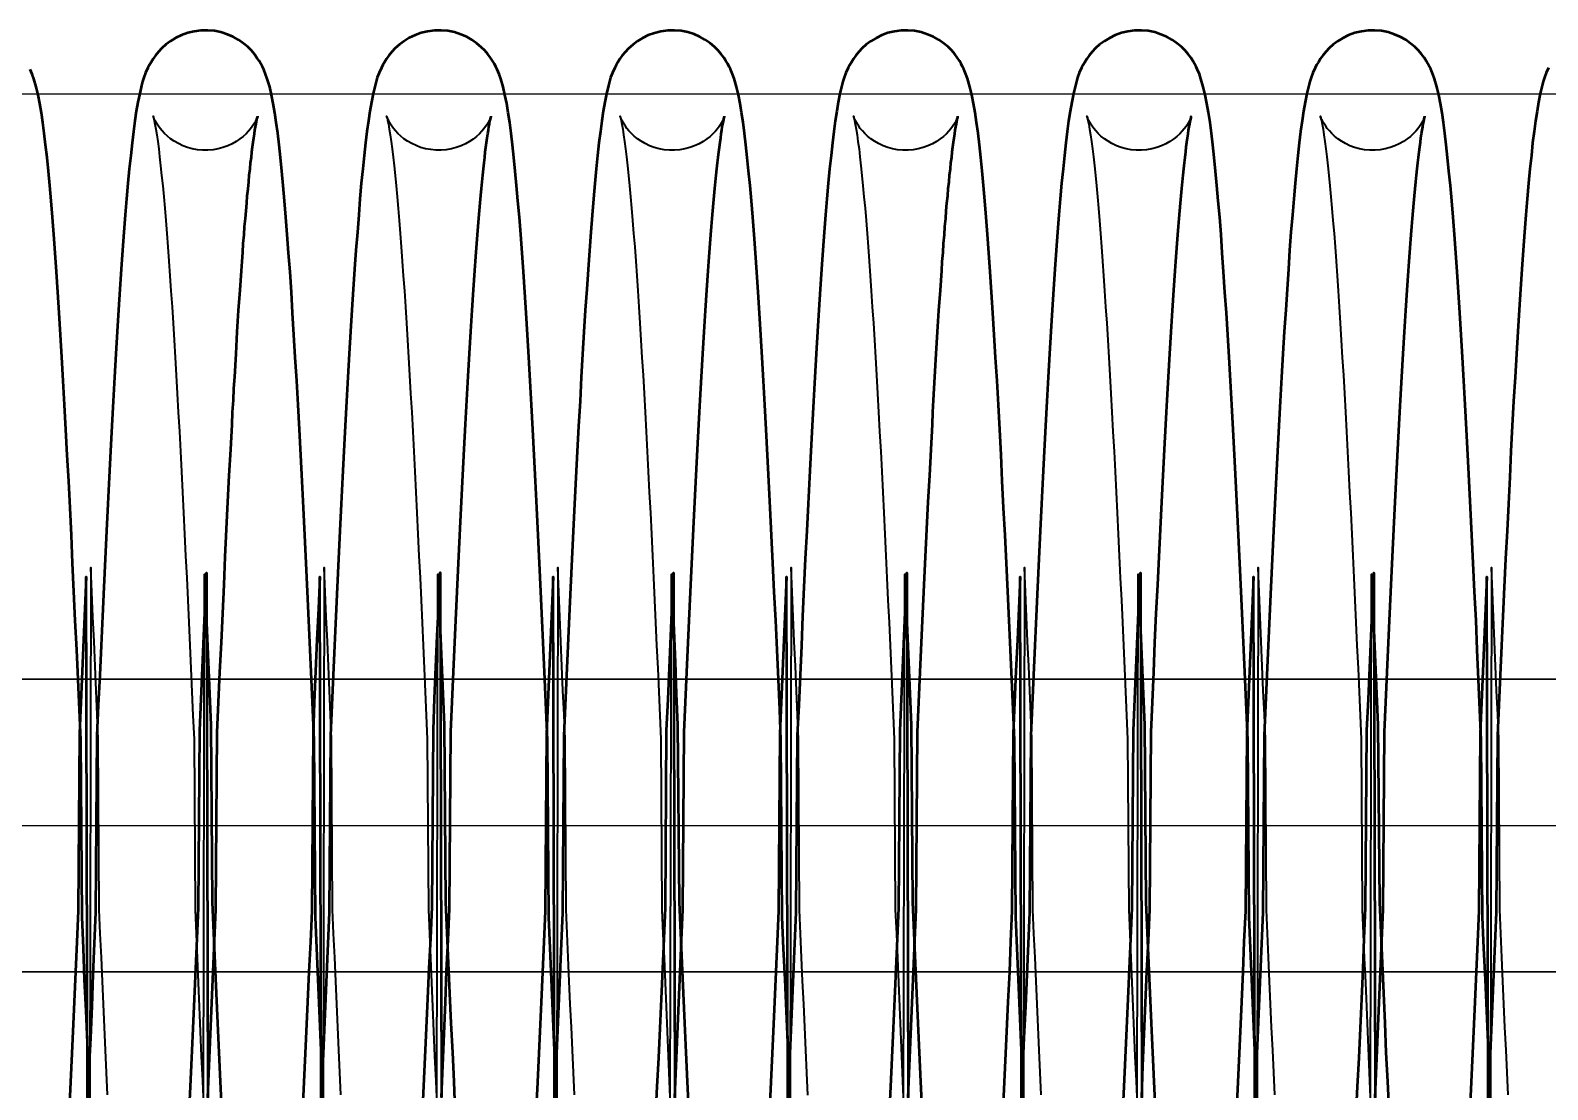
# Model space of a CAD drawing. Header units: millimetres. Extents: x 1448 to 104164, y -19509 to -89.
# Drawn here: x 56609.3 to 56713, y -3831.2 to -3758.8 of the extents above; entities that cross this region are included whole.
import ezdxf

# ---------------------------------------------------------------- set-up
doc = ezdxf.new("R2010")
doc.units = ezdxf.units.MM
doc.header["$LTSCALE"] = 60
doc.header["$MEASUREMENT"] = 0
doc.linetypes.add('CEN', pattern=[62, 60, -1, 0, -1])
doc.layers.get('0').update_dxf_attribs({"linetype": 'CONTINUOUS'})
doc.layers.add('cen', color=14, linetype='CONTINUOUS')
doc.layers.add('가려진 것(ISO)', color=7, linetype='CONTINUOUS', lineweight=35)
doc.layers.add('가시적인 것(ISO)', color=7, linetype='CONTINUOUS', lineweight=50)

# ---------------------------------------------------------------- blocks, each defined once
blk = doc.blocks.new('토션스프링 3')
at = {"layer": '가려진 것(ISO)', "flags": 128}
for points in [[(21462176.9, -50952857.63), (21462176.91, -50952857.65), (21462176.93, -50952857.7), (21462176.97, -50952857.81), (21462177.05, -50952857.97), (21462177.11, -50952858.07), (21462177.18, -50952858.19), (21462177.28, -50952858.33), (21462177.39, -50952858.48), (21462177.53, -50952858.65), (21462177.7, -50952858.82), (21462177.89, -50952859), (21462178.12, -50952859.18), (21462178.37, -50952859.35), (21462178.65, -50952859.51), (21462178.95, -50952859.65), (21462179.27, -50952859.77), (21462179.61, -50952859.86), (21462179.96, -50952859.92), (21462180.31, -50952859.95), (21462180.67, -50952859.95), (21462181.03, -50952859.92), (21462181.37, -50952859.85), (21462181.71, -50952859.76), (21462182.03, -50952859.64), (21462182.33, -50952859.49), (21462182.61, -50952859.33), (21462182.86, -50952859.16), (21462183.08, -50952858.98), (21462183.27, -50952858.8), (21462183.43, -50952858.62), (21462183.57, -50952858.46), (21462183.68, -50952858.31), (21462183.77, -50952858.17), (21462183.84, -50952858.06), (21462183.9, -50952857.95), (21462183.94, -50952857.87), (21462184, -50952857.74), (21462184.03, -50952857.67), (21462184.04, -50952857.63), (21462184.04, -50952857.63), (21462184.03, -50952857.67), (21462184.02, -50952857.73), (21462184, -50952857.81), (21462183.97, -50952857.91), (21462183.92, -50952858.17), (21462183.86, -50952858.51), (21462183.8, -50952858.9), (21462183.74, -50952859.35), (21462183.67, -50952859.86), (21462183.6, -50952860.41), (21462183.53, -50952861.02), (21462183.47, -50952861.68), (21462183.4, -50952862.38), (21462183.33, -50952863.13), (21462183.26, -50952863.92), (21462183.19, -50952864.76), (21462183.11, -50952865.64), (21462183.04, -50952866.56), (21462182.97, -50952867.52), (21462182.9, -50952868.53), (21462182.83, -50952869.57), (21462182.76, -50952870.65), (21462182.69, -50952871.77), (21462182.62, -50952872.92), (21462182.55, -50952874.11), (21462182.47, -50952875.33), (21462182.4, -50952876.58), (21462182.33, -50952877.86), (21462182.26, -50952879.18), (21462182.19, -50952880.53), (21462182.12, -50952881.9), (21462182.05, -50952883.31), (21462181.97, -50952884.74), (21462181.9, -50952886.2), (21462181.83, -50952887.68), (21462181.76, -50952889.18), (21462181.69, -50952890.7), (21462181.62, -50952892.23), (21462181.55, -50952893.79), (21462181.47, -50952895.37), (21462181.4, -50952896.96), (21462181.33, -50952898.58), (21462181.26, -50952900.21), (21462181.19, -50952911.85), (21462181.12, -50952913.5), (21462181.04, -50952915.16), (21462180.97, -50952916.83), (21462180.9, -50952918.5), (21462180.83, -50952920.18), (21462180.76, -50952921.86), (21462180.69, -50952923.54), (21462180.62, -50952925.23), (21462180.54, -50952888.93), (21462180.47, -50952890.62)], [(21462192.85, -50952857.63), (21462192.86, -50952857.65), (21462192.88, -50952857.7), (21462192.92, -50952857.81), (21462193, -50952857.97), (21462193.06, -50952858.07), (21462193.13, -50952858.19), (21462193.22, -50952858.33), (21462193.34, -50952858.48), (21462193.48, -50952858.65), (21462193.64, -50952858.82), (21462193.84, -50952859), (21462194.06, -50952859.18), (21462194.32, -50952859.35), (21462194.6, -50952859.51), (21462194.9, -50952859.65), (21462195.22, -50952859.77), (21462195.56, -50952859.86), (21462195.91, -50952859.92), (21462196.26, -50952859.95), (21462196.62, -50952859.95), (21462196.97, -50952859.92), (21462197.32, -50952859.85), (21462197.66, -50952859.76), (21462197.98, -50952859.64), (21462198.28, -50952859.49), (21462198.55, -50952859.33), (21462198.8, -50952859.16), (21462199.03, -50952858.98), (21462199.22, -50952858.8), (21462199.38, -50952858.62), (21462199.52, -50952858.46), (21462199.63, -50952858.31), (21462199.72, -50952858.17), (21462199.79, -50952858.06), (21462199.85, -50952857.95), (21462199.89, -50952857.87), (21462199.95, -50952857.74), (21462199.98, -50952857.67), (21462199.99, -50952857.63), (21462199.99, -50952857.63), (21462199.98, -50952857.67), (21462199.96, -50952857.73), (21462199.94, -50952857.81), (21462199.92, -50952857.91), (21462199.87, -50952858.17), (21462199.81, -50952858.51), (21462199.75, -50952858.9), (21462199.68, -50952859.35), (21462199.62, -50952859.86), (21462199.55, -50952860.41), (21462199.48, -50952861.02), (21462199.41, -50952861.68), (21462199.34, -50952862.38), (21462199.27, -50952863.13), (21462199.2, -50952863.92), (21462199.13, -50952864.76), (21462199.06, -50952865.64), (21462198.99, -50952866.56), (21462198.92, -50952867.52), (21462198.85, -50952868.53), (21462198.78, -50952869.57), (21462198.71, -50952870.65), (21462198.64, -50952871.77), (21462198.56, -50952872.92), (21462198.49, -50952874.11), (21462198.42, -50952875.33), (21462198.35, -50952876.58), (21462198.28, -50952877.86), (21462198.21, -50952879.18), (21462198.14, -50952880.53), (21462198.06, -50952881.9), (21462197.99, -50952883.31), (21462197.92, -50952884.74), (21462197.85, -50952886.2), (21462197.78, -50952887.68), (21462197.71, -50952889.18), (21462197.63, -50952890.7), (21462197.56, -50952892.23), (21462197.49, -50952893.79), (21462197.42, -50952895.37), (21462197.35, -50952896.96), (21462197.28, -50952898.58), (21462197.21, -50952900.21), (21462197.13, -50952911.85), (21462197.06, -50952913.5), (21462196.99, -50952915.16), (21462196.92, -50952916.83), (21462196.85, -50952918.5), (21462196.78, -50952920.18), (21462196.71, -50952921.86), (21462196.63, -50952923.54), (21462196.56, -50952925.23), (21462196.49, -50952888.93), (21462196.42, -50952890.62)], [(21462208.8, -50952857.63), (21462208.8, -50952857.65), (21462208.82, -50952857.7), (21462208.87, -50952857.81), (21462208.95, -50952857.97), (21462209, -50952858.07), (21462209.08, -50952858.19), (21462209.17, -50952858.33), (21462209.28, -50952858.48), (21462209.42, -50952858.65), (21462209.59, -50952858.82), (21462209.78, -50952859), (21462210.01, -50952859.18), (21462210.27, -50952859.35), (21462210.55, -50952859.51), (21462210.85, -50952859.65), (21462211.17, -50952859.77), (21462211.51, -50952859.86), (21462211.85, -50952859.92), (21462212.21, -50952859.95), (21462212.57, -50952859.95), (21462212.92, -50952859.92), (21462213.27, -50952859.85), (21462213.6, -50952859.76), (21462213.92, -50952859.64), (21462214.22, -50952859.49), (21462214.5, -50952859.33), (21462214.75, -50952859.16), (21462214.97, -50952858.98), (21462215.16, -50952858.8), (21462215.33, -50952858.62), (21462215.47, -50952858.46), (21462215.58, -50952858.31), (21462215.67, -50952858.17), (21462215.74, -50952858.06), (21462215.79, -50952857.95), (21462215.84, -50952857.87), (21462215.89, -50952857.74), (21462215.92, -50952857.67), (21462215.93, -50952857.63), (21462215.93, -50952857.63), (21462215.92, -50952857.67), (21462215.91, -50952857.73), (21462215.89, -50952857.81), (21462215.87, -50952857.91), (21462215.82, -50952858.17), (21462215.76, -50952858.51), (21462215.69, -50952858.9), (21462215.63, -50952859.35), (21462215.56, -50952859.86), (21462215.5, -50952860.41), (21462215.43, -50952861.02), (21462215.36, -50952861.68), (21462215.29, -50952862.38), (21462215.22, -50952863.13), (21462215.15, -50952863.92), (21462215.08, -50952864.76), (21462215.01, -50952865.64), (21462214.94, -50952866.56), (21462214.87, -50952867.52), (21462214.8, -50952868.53), (21462214.72, -50952869.57), (21462214.65, -50952870.65), (21462214.58, -50952871.77), (21462214.51, -50952872.92), (21462214.44, -50952874.11), (21462214.37, -50952875.33), (21462214.3, -50952876.58), (21462214.23, -50952877.86), (21462214.15, -50952879.18), (21462214.08, -50952880.53), (21462214.01, -50952881.9), (21462213.94, -50952883.31), (21462213.87, -50952884.74), (21462213.8, -50952886.2), (21462213.72, -50952887.68), (21462213.65, -50952889.18), (21462213.58, -50952890.7), (21462213.51, -50952892.23), (21462213.44, -50952893.79), (21462213.37, -50952895.37), (21462213.3, -50952896.96), (21462213.22, -50952898.58), (21462213.15, -50952900.21), (21462213.08, -50952911.85), (21462213.01, -50952913.5), (21462212.94, -50952915.16), (21462212.87, -50952916.83), (21462212.79, -50952918.5), (21462212.72, -50952920.18), (21462212.65, -50952921.86), (21462212.58, -50952923.54), (21462212.51, -50952925.23), (21462212.44, -50952888.93), (21462212.37, -50952890.62)], [(21462224.74, -50952857.63), (21462224.75, -50952857.65), (21462224.77, -50952857.7), (21462224.81, -50952857.81), (21462224.89, -50952857.97), (21462224.95, -50952858.07), (21462225.02, -50952858.19), (21462225.12, -50952858.33), (21462225.23, -50952858.48), (21462225.37, -50952858.65), (21462225.54, -50952858.82), (21462225.73, -50952859), (21462225.96, -50952859.18), (21462226.21, -50952859.35), (21462226.49, -50952859.51), (21462226.79, -50952859.65), (21462227.12, -50952859.77), (21462227.45, -50952859.86), (21462227.8, -50952859.92), (21462228.16, -50952859.95), (21462228.51, -50952859.95), (21462228.87, -50952859.92), (21462229.22, -50952859.85), (21462229.55, -50952859.76), (21462229.87, -50952859.64), (21462230.17, -50952859.49), (21462230.45, -50952859.33), (21462230.7, -50952859.16), (21462230.92, -50952858.98), (21462231.11, -50952858.8), (21462231.28, -50952858.62), (21462231.41, -50952858.46), (21462231.52, -50952858.31), (21462231.61, -50952858.17), (21462231.68, -50952858.06), (21462231.74, -50952857.95), (21462231.78, -50952857.87), (21462231.84, -50952857.74), (21462231.87, -50952857.67), (21462231.88, -50952857.63), (21462231.88, -50952857.63), (21462231.87, -50952857.67), (21462231.86, -50952857.73), (21462231.84, -50952857.81), (21462231.81, -50952857.91), (21462231.76, -50952858.17), (21462231.7, -50952858.51), (21462231.64, -50952858.9), (21462231.58, -50952859.35), (21462231.51, -50952859.86), (21462231.44, -50952860.41), (21462231.38, -50952861.02), (21462231.31, -50952861.68), (21462231.24, -50952862.38), (21462231.17, -50952863.13), (21462231.1, -50952863.92), (21462231.03, -50952864.76), (21462230.96, -50952865.64), (21462230.88, -50952866.56), (21462230.81, -50952867.52), (21462230.74, -50952868.53), (21462230.67, -50952869.57), (21462230.6, -50952870.65), (21462230.53, -50952871.77), (21462230.46, -50952872.92), (21462230.39, -50952874.11), (21462230.31, -50952875.33), (21462230.24, -50952876.58), (21462230.17, -50952877.86), (21462230.1, -50952879.18), (21462230.03, -50952880.53), (21462229.96, -50952881.9), (21462229.89, -50952883.31), (21462229.81, -50952884.74), (21462229.74, -50952886.2), (21462229.67, -50952887.68), (21462229.6, -50952889.18), (21462229.53, -50952890.7), (21462229.46, -50952892.23), (21462229.39, -50952893.79), (21462229.31, -50952895.37), (21462229.24, -50952896.96), (21462229.17, -50952898.58), (21462229.1, -50952900.21), (21462229.03, -50952911.85), (21462228.96, -50952913.5), (21462228.88, -50952915.16), (21462228.81, -50952916.83), (21462228.74, -50952918.5), (21462228.67, -50952920.18), (21462228.6, -50952921.86), (21462228.53, -50952923.54), (21462228.46, -50952925.23), (21462228.38, -50952888.93), (21462228.31, -50952890.62)], [(21462240.69, -50952857.63), (21462240.7, -50952857.65), (21462240.72, -50952857.7), (21462240.76, -50952857.81), (21462240.84, -50952857.97), (21462240.9, -50952858.08), (21462240.97, -50952858.2), (21462241.07, -50952858.33), (21462241.18, -50952858.48), (21462241.32, -50952858.65), (21462241.49, -50952858.83), (21462241.68, -50952859.01), (21462241.91, -50952859.19), (21462242.17, -50952859.36), (21462242.45, -50952859.52), (21462242.75, -50952859.66), (21462243.07, -50952859.77), (21462243.41, -50952859.86), (21462243.76, -50952859.92), (21462244.11, -50952859.95), (21462244.47, -50952859.95), (21462244.82, -50952859.91), (21462245.17, -50952859.85), (21462245.51, -50952859.76), (21462245.82, -50952859.63), (21462246.12, -50952859.49), (21462246.4, -50952859.33), (21462246.65, -50952859.16), (21462246.87, -50952858.98), (21462247.06, -50952858.8), (21462247.23, -50952858.62), (21462247.36, -50952858.46), (21462247.47, -50952858.31), (21462247.56, -50952858.17), (21462247.63, -50952858.05), (21462247.69, -50952857.95), (21462247.73, -50952857.87), (21462247.79, -50952857.74), (21462247.82, -50952857.67), (21462247.83, -50952857.63), (21462247.83, -50952857.64), (21462247.82, -50952857.67), (21462247.8, -50952857.73), (21462247.78, -50952857.81), (21462247.76, -50952857.91), (21462247.71, -50952858.17), (21462247.65, -50952858.51), (21462247.59, -50952858.9), (21462247.52, -50952859.35), (21462247.46, -50952859.86), (21462247.39, -50952860.42), (21462247.32, -50952861.02), (21462247.25, -50952861.68), (21462247.18, -50952862.38), (21462247.11, -50952863.13), (21462247.04, -50952863.93), (21462246.97, -50952864.76), (21462246.9, -50952865.64), (21462246.83, -50952866.56), (21462246.76, -50952867.53), (21462246.69, -50952868.53), (21462246.62, -50952869.57), (21462246.55, -50952870.66), (21462246.48, -50952871.77), (21462246.4, -50952872.93), (21462246.33, -50952874.11), (21462246.26, -50952875.33), (21462246.19, -50952876.58), (21462246.12, -50952877.86), (21462246.05, -50952879.18), (21462245.98, -50952880.53), (21462245.9, -50952881.91), (21462245.83, -50952883.31), (21462245.76, -50952884.74), (21462245.69, -50952886.2), (21462245.62, -50952887.68), (21462245.55, -50952889.18), (21462245.48, -50952890.7), (21462245.4, -50952892.24), (21462245.33, -50952893.79), (21462245.26, -50952895.37), (21462245.19, -50952896.97), (21462245.12, -50952898.58), (21462245.05, -50952900.21), (21462244.97, -50952911.85), (21462244.9, -50952913.5), (21462244.83, -50952915.16), (21462244.76, -50952916.83), (21462244.69, -50952918.5), (21462244.62, -50952920.18), (21462244.55, -50952921.86), (21462244.47, -50952923.54), (21462244.4, -50952925.23), (21462244.33, -50952888.93), (21462244.26, -50952890.62)], [(21462256.64, -50952857.63), (21462256.64, -50952857.65), (21462256.66, -50952857.7), (21462256.71, -50952857.81), (21462256.79, -50952857.97), (21462256.84, -50952858.07), (21462256.92, -50952858.19), (21462257.01, -50952858.33), (21462257.12, -50952858.48), (21462257.26, -50952858.65), (21462257.43, -50952858.82), (21462257.63, -50952859), (21462257.85, -50952859.18), (21462258.11, -50952859.35), (21462258.38, -50952859.51), (21462258.69, -50952859.65), (21462259.01, -50952859.77), (21462259.35, -50952859.86), (21462259.69, -50952859.92), (21462260.05, -50952859.95), (21462260.41, -50952859.95), (21462260.76, -50952859.92), (21462261.11, -50952859.85), (21462261.44, -50952859.76), (21462261.76, -50952859.64), (21462262.06, -50952859.49), (21462262.34, -50952859.33), (21462262.59, -50952859.16), (21462262.81, -50952858.98), (21462263, -50952858.8), (21462263.17, -50952858.62), (21462263.31, -50952858.46), (21462263.42, -50952858.31), (21462263.51, -50952858.17), (21462263.58, -50952858.06), (21462263.63, -50952857.95), (21462263.68, -50952857.87), (21462263.73, -50952857.74), (21462263.76, -50952857.67), (21462263.77, -50952857.63), (21462263.77, -50952857.63), (21462263.76, -50952857.67), (21462263.75, -50952857.73), (21462263.73, -50952857.81), (21462263.71, -50952857.91), (21462263.66, -50952858.17), (21462263.6, -50952858.5), (21462263.54, -50952858.9), (21462263.47, -50952859.35), (21462263.4, -50952859.86), (21462263.34, -50952860.41), (21462263.27, -50952861.02), (21462263.2, -50952861.68), (21462263.13, -50952862.38), (21462263.06, -50952863.13), (21462262.99, -50952863.92), (21462262.92, -50952864.76), (21462262.85, -50952865.64), (21462262.78, -50952866.56), (21462262.71, -50952867.52), (21462262.64, -50952868.53), (21462262.57, -50952869.57), (21462262.49, -50952870.65), (21462262.42, -50952871.77), (21462262.35, -50952872.92), (21462262.28, -50952874.11), (21462262.21, -50952875.33), (21462262.14, -50952876.58), (21462262.07, -50952877.86), (21462261.99, -50952879.18), (21462261.92, -50952880.53), (21462261.85, -50952881.9), (21462261.78, -50952883.31), (21462261.71, -50952884.74), (21462261.64, -50952886.2), (21462261.57, -50952887.68), (21462261.49, -50952889.18), (21462261.42, -50952890.7), (21462261.35, -50952892.23), (21462261.28, -50952893.79), (21462261.21, -50952895.37), (21462261.14, -50952896.96), (21462261.07, -50952898.58), (21462260.99, -50952900.21), (21462260.92, -50952911.85), (21462260.85, -50952913.5), (21462260.78, -50952915.16), (21462260.71, -50952916.83), (21462260.64, -50952918.5), (21462260.56, -50952920.18), (21462260.49, -50952921.86), (21462260.42, -50952923.54), (21462260.35, -50952925.23), (21462260.28, -50952888.93), (21462260.21, -50952890.62)], [(21462171.21, -50952924.51), (21462171.28, -50952922.99), (21462171.36, -50952921.45), (21462171.43, -50952919.89), (21462171.5, -50952918.32), (21462171.57, -50952916.73), (21462171.64, -50952915.12), (21462171.71, -50952913.49), (21462171.78, -50952911.85), (21462171.86, -50952900.2), (21462171.93, -50952898.54), (21462172, -50952896.87), (21462172.07, -50952895.2), (21462172.14, -50952893.52), (21462172.21, -50952891.84), (21462172.28, -50952890.15), (21462172.36, -50952888.47), (21462172.43, -50952924.78), (21462172.5, -50952923.09)], [(21462187.16, -50952924.51), (21462187.23, -50952922.99), (21462187.3, -50952921.45), (21462187.37, -50952919.89), (21462187.44, -50952918.32), (21462187.52, -50952916.73), (21462187.59, -50952915.12), (21462187.66, -50952913.49), (21462187.73, -50952911.85), (21462187.8, -50952900.2), (21462187.87, -50952898.54), (21462187.95, -50952896.87), (21462188.02, -50952895.2), (21462188.09, -50952893.52), (21462188.16, -50952891.83), (21462188.23, -50952890.15), (21462188.3, -50952888.47), (21462188.37, -50952924.78), (21462188.45, -50952923.09)], [(21462203.11, -50952924.51), (21462203.18, -50952922.99), (21462203.25, -50952921.45), (21462203.32, -50952919.89), (21462203.39, -50952918.32), (21462203.46, -50952916.73), (21462203.53, -50952915.12), (21462203.61, -50952913.49), (21462203.68, -50952911.85), (21462203.75, -50952900.2), (21462203.82, -50952898.54), (21462203.89, -50952896.87), (21462203.96, -50952895.2), (21462204.04, -50952893.52), (21462204.11, -50952891.83), (21462204.18, -50952890.15), (21462204.25, -50952888.47), (21462204.32, -50952924.78), (21462204.39, -50952923.09)], [(21462219.05, -50952924.52), (21462219.12, -50952923), (21462219.2, -50952921.46), (21462219.27, -50952919.89), (21462219.34, -50952918.32), (21462219.41, -50952916.72), (21462219.48, -50952915.12), (21462219.55, -50952913.5), (21462219.62, -50952911.87), (21462219.7, -50952900.22), (21462219.77, -50952898.56), (21462219.84, -50952896.89), (21462219.91, -50952895.21), (21462219.98, -50952893.53), (21462220.05, -50952891.84), (21462220.13, -50952890.15), (21462220.2, -50952888.46), (21462220.27, -50952924.77), (21462220.34, -50952923.09)], [(21462235, -50952924.51), (21462235.07, -50952922.99), (21462235.14, -50952921.45), (21462235.21, -50952919.89), (21462235.29, -50952918.32), (21462235.36, -50952916.73), (21462235.43, -50952915.12), (21462235.5, -50952913.49), (21462235.57, -50952911.85), (21462235.64, -50952900.2), (21462235.71, -50952898.54), (21462235.79, -50952896.87), (21462235.86, -50952895.2), (21462235.93, -50952893.52), (21462236, -50952891.84), (21462236.07, -50952890.16), (21462236.14, -50952888.47), (21462236.21, -50952924.78), (21462236.29, -50952923.09)], [(21462250.95, -50952924.51), (21462251.02, -50952922.99), (21462251.09, -50952921.45), (21462251.16, -50952919.89), (21462251.23, -50952918.32), (21462251.3, -50952916.73), (21462251.37, -50952915.12), (21462251.45, -50952913.49), (21462251.52, -50952911.85), (21462251.59, -50952900.2), (21462251.66, -50952898.54), (21462251.73, -50952896.87), (21462251.8, -50952895.2), (21462251.88, -50952893.52), (21462251.95, -50952891.84), (21462252.02, -50952890.16), (21462252.09, -50952888.47), (21462252.16, -50952924.78), (21462252.23, -50952923.09)], [(21462266.89, -50952924.51), (21462266.97, -50952922.99), (21462267.04, -50952921.45), (21462267.11, -50952919.89), (21462267.18, -50952918.32), (21462267.25, -50952916.73), (21462267.32, -50952915.12), (21462267.39, -50952913.49), (21462267.47, -50952911.85), (21462267.54, -50952900.2), (21462267.61, -50952898.54), (21462267.68, -50952896.87), (21462267.75, -50952895.2), (21462267.82, -50952893.52), (21462267.89, -50952891.84), (21462267.97, -50952890.15), (21462268.04, -50952888.47), (21462268.11, -50952924.78), (21462268.18, -50952923.09)]]:
    blk.add_lwpolyline(points, dxfattribs=at)
at = {"layer": '가시적인 것(ISO)', "flags": 128}
for points in [[(21462168.46, -50952854.31), (21462168.62, -50952854.66), (21462168.73, -50952854.97), (21462168.82, -50952855.25), (21462168.89, -50952855.53), (21462169.02, -50952856.08), (21462169.14, -50952856.66), (21462169.24, -50952857.28), (21462169.34, -50952857.94), (21462169.44, -50952858.66), (21462169.54, -50952859.45), (21462169.63, -50952860.3), (21462169.73, -50952861.22), (21462169.82, -50952862.21), (21462169.92, -50952863.26), (21462170.01, -50952864.37), (21462170.1, -50952865.55), (21462170.19, -50952866.79), (21462170.28, -50952868.08), (21462170.38, -50952869.44), (21462170.47, -50952870.86), (21462170.56, -50952872.33), (21462170.65, -50952873.87), (21462170.74, -50952875.46), (21462170.84, -50952877.1), (21462170.93, -50952878.79), (21462171.02, -50952880.52), (21462171.11, -50952882.3), (21462171.2, -50952884.11), (21462171.29, -50952885.97), (21462171.39, -50952887.87), (21462171.48, -50952889.81), (21462171.57, -50952891.79), (21462171.66, -50952893.79), (21462171.75, -50952895.83), (21462171.84, -50952897.88), (21462171.94, -50952899.96), (21462172.03, -50952912.05), (21462172.12, -50952914.16), (21462172.21, -50952916.29), (21462172.3, -50952918.44), (21462172.39, -50952920.6), (21462172.48, -50952922.76), (21462172.58, -50952924.93), (21462172.67, -50952889.1), (21462172.76, -50952891.26), (21462172.85, -50952893.41), (21462172.94, -50952895.55), (21462173.03, -50952897.69), (21462173.13, -50952899.82), (21462173.22, -50952911.94), (21462173.31, -50952914.04), (21462173.4, -50952916.11), (21462173.49, -50952918.16), (21462173.58, -50952920.18), (21462173.68, -50952922.16), (21462173.77, -50952924.12), (21462173.86, -50952926.04)], [(21462172.5, -50952923.09), (21462172.59, -50952920.93), (21462172.68, -50952918.77), (21462172.77, -50952916.62), (21462172.87, -50952914.48), (21462172.96, -50952912.36), (21462173.05, -50952900.26), (21462173.14, -50952898.19), (21462173.23, -50952896.13), (21462173.32, -50952894.1), (21462173.41, -50952892.09), (21462173.51, -50952890.11), (21462173.6, -50952888.16), (21462173.69, -50952886.25), (21462173.78, -50952884.38), (21462173.87, -50952882.55), (21462173.96, -50952880.77), (21462174.06, -50952879.04), (21462174.15, -50952877.35), (21462174.24, -50952875.7), (21462174.33, -50952874.1), (21462174.42, -50952872.56), (21462174.52, -50952871.07), (21462174.61, -50952869.64), (21462174.7, -50952868.27), (21462174.79, -50952866.96), (21462174.88, -50952865.72), (21462174.98, -50952864.53), (21462175.07, -50952863.41), (21462175.16, -50952862.36), (21462175.26, -50952861.37), (21462175.35, -50952860.44), (21462175.44, -50952859.58), (21462175.54, -50952858.79), (21462175.63, -50952858.06), (21462175.73, -50952857.39), (21462175.84, -50952856.76), (21462175.96, -50952856.17), (21462176.09, -50952855.61), (21462176.25, -50952855.06), (21462176.36, -50952854.75), (21462176.5, -50952854.42), (21462176.58, -50952854.24), (21462176.69, -50952854.05), (21462176.81, -50952853.85), (21462176.95, -50952853.62), (21462177.13, -50952853.39), (21462177.34, -50952853.14), (21462177.59, -50952852.89), (21462177.88, -50952852.65), (21462178.21, -50952852.41), (21462178.58, -50952852.2), (21462178.98, -50952852.03), (21462179.41, -50952851.89), (21462179.86, -50952851.8), (21462180.32, -50952851.76), (21462180.78, -50952851.77), (21462181.24, -50952851.83), (21462181.69, -50952851.93), (21462182.11, -50952852.09), (21462182.5, -50952852.28), (21462182.86, -50952852.49), (21462183.17, -50952852.73), (21462183.45, -50952852.98), (21462183.68, -50952853.23), (21462183.88, -50952853.47), (21462184.05, -50952853.7), (21462184.18, -50952853.92), (21462184.3, -50952854.12), (21462184.4, -50952854.31), (21462184.56, -50952854.66), (21462184.68, -50952854.97), (21462184.77, -50952855.26), (21462184.84, -50952855.53), (21462184.96, -50952856.08), (21462185.08, -50952856.66), (21462185.19, -50952857.28), (21462185.29, -50952857.94), (21462185.39, -50952858.66), (21462185.48, -50952859.45), (21462185.58, -50952860.3), (21462185.67, -50952861.22), (21462185.77, -50952862.21), (21462185.86, -50952863.26), (21462185.95, -50952864.37), (21462186.05, -50952865.55), (21462186.14, -50952866.79), (21462186.23, -50952868.08), (21462186.32, -50952869.44), (21462186.41, -50952870.86), (21462186.51, -50952872.33), (21462186.6, -50952873.87), (21462186.69, -50952875.46), (21462186.78, -50952877.1), (21462186.87, -50952878.79), (21462186.97, -50952880.52), (21462187.06, -50952882.3), (21462187.15, -50952884.11), (21462187.24, -50952885.97), (21462187.33, -50952887.87), (21462187.42, -50952889.81), (21462187.52, -50952891.79), (21462187.61, -50952893.79), (21462187.7, -50952895.83), (21462187.79, -50952897.88), (21462187.88, -50952899.96), (21462187.97, -50952912.05), (21462188.06, -50952914.16), (21462188.16, -50952916.29), (21462188.25, -50952918.44), (21462188.34, -50952920.6), (21462188.43, -50952922.76), (21462188.52, -50952924.93), (21462188.62, -50952889.1), (21462188.71, -50952891.26), (21462188.8, -50952893.41), (21462188.89, -50952895.55), (21462188.98, -50952897.69), (21462189.07, -50952899.82), (21462189.16, -50952911.94), (21462189.26, -50952914.04), (21462189.35, -50952916.11), (21462189.44, -50952918.16), (21462189.53, -50952920.18), (21462189.62, -50952922.16), (21462189.71, -50952924.12), (21462189.8, -50952926.04)], [(21462188.45, -50952923.09), (21462188.54, -50952920.93), (21462188.63, -50952918.77), (21462188.72, -50952916.62), (21462188.81, -50952914.48), (21462188.9, -50952912.36), (21462189, -50952900.26), (21462189.09, -50952898.19), (21462189.18, -50952896.13), (21462189.27, -50952894.1), (21462189.36, -50952892.09), (21462189.45, -50952890.11), (21462189.55, -50952888.16), (21462189.64, -50952886.25), (21462189.73, -50952884.38), (21462189.82, -50952882.55), (21462189.91, -50952880.77), (21462190, -50952879.04), (21462190.09, -50952877.35), (21462190.19, -50952875.7), (21462190.28, -50952874.1), (21462190.37, -50952872.56), (21462190.46, -50952871.07), (21462190.56, -50952869.64), (21462190.65, -50952868.27), (21462190.74, -50952866.96), (21462190.83, -50952865.71), (21462190.92, -50952864.53), (21462191.02, -50952863.41), (21462191.11, -50952862.36), (21462191.2, -50952861.37), (21462191.3, -50952860.44), (21462191.39, -50952859.58), (21462191.49, -50952858.79), (21462191.58, -50952858.06), (21462191.68, -50952857.38), (21462191.79, -50952856.76), (21462191.91, -50952856.17), (21462192.04, -50952855.61), (21462192.2, -50952855.06), (21462192.31, -50952854.75), (21462192.45, -50952854.42), (21462192.53, -50952854.24), (21462192.63, -50952854.05), (21462192.75, -50952853.85), (21462192.9, -50952853.62), (21462193.07, -50952853.39), (21462193.28, -50952853.14), (21462193.53, -50952852.89), (21462193.82, -50952852.65), (21462194.16, -50952852.41), (21462194.53, -50952852.2), (21462194.93, -50952852.03), (21462195.36, -50952851.89), (21462195.81, -50952851.8), (21462196.27, -50952851.76), (21462196.73, -50952851.77), (21462197.19, -50952851.83), (21462197.63, -50952851.93), (21462198.05, -50952852.09), (21462198.45, -50952852.28), (21462198.8, -50952852.49), (21462199.12, -50952852.73), (21462199.4, -50952852.98), (21462199.63, -50952853.23), (21462199.83, -50952853.47), (21462199.99, -50952853.7), (21462200.13, -50952853.92), (21462200.25, -50952854.12), (21462200.35, -50952854.31), (21462200.51, -50952854.66), (21462200.63, -50952854.97), (21462200.71, -50952855.26), (21462200.78, -50952855.53), (21462200.91, -50952856.08), (21462201.03, -50952856.66), (21462201.14, -50952857.27), (21462201.24, -50952857.94), (21462201.34, -50952858.66), (21462201.43, -50952859.45), (21462201.53, -50952860.3), (21462201.62, -50952861.22), (21462201.72, -50952862.21), (21462201.81, -50952863.26), (21462201.9, -50952864.37), (21462201.99, -50952865.55), (21462202.09, -50952866.79), (21462202.18, -50952868.08), (21462202.27, -50952869.44), (21462202.36, -50952870.86), (21462202.45, -50952872.33), (21462202.55, -50952873.87), (21462202.64, -50952875.46), (21462202.73, -50952877.1), (21462202.82, -50952878.79), (21462202.91, -50952880.52), (21462203, -50952882.3), (21462203.1, -50952884.11), (21462203.19, -50952885.97), (21462203.28, -50952887.87), (21462203.37, -50952889.81), (21462203.46, -50952891.79), (21462203.55, -50952893.79), (21462203.65, -50952895.83), (21462203.74, -50952897.88), (21462203.83, -50952899.96), (21462203.92, -50952912.05), (21462204.01, -50952914.16), (21462204.1, -50952916.29), (21462204.19, -50952918.44), (21462204.29, -50952920.6), (21462204.38, -50952922.76), (21462204.47, -50952924.93), (21462204.56, -50952889.1), (21462204.65, -50952891.26), (21462204.74, -50952893.41), (21462204.84, -50952895.55), (21462204.93, -50952897.69), (21462205.02, -50952899.82), (21462205.11, -50952911.94), (21462205.2, -50952914.03), (21462205.29, -50952916.11), (21462205.39, -50952918.16), (21462205.48, -50952920.18), (21462205.57, -50952922.16), (21462205.66, -50952924.12), (21462205.75, -50952926.04)], [(21462204.39, -50952923.09), (21462204.48, -50952920.93), (21462204.58, -50952918.77), (21462204.67, -50952916.62), (21462204.76, -50952914.48), (21462204.85, -50952912.36), (21462204.94, -50952900.26), (21462205.03, -50952898.18), (21462205.13, -50952896.13), (21462205.22, -50952894.1), (21462205.31, -50952892.09), (21462205.4, -50952890.11), (21462205.49, -50952888.16), (21462205.58, -50952886.25), (21462205.68, -50952884.38), (21462205.77, -50952882.55), (21462205.86, -50952880.77), (21462205.95, -50952879.04), (21462206.04, -50952877.35), (21462206.13, -50952875.7), (21462206.23, -50952874.11), (21462206.32, -50952872.56), (21462206.41, -50952871.07), (21462206.5, -50952869.64), (21462206.59, -50952868.27), (21462206.69, -50952866.96), (21462206.78, -50952865.71), (21462206.87, -50952864.53), (21462206.96, -50952863.41), (21462207.06, -50952862.36), (21462207.15, -50952861.36), (21462207.24, -50952860.44), (21462207.34, -50952859.58), (21462207.43, -50952858.79), (21462207.53, -50952858.06), (21462207.63, -50952857.38), (21462207.73, -50952856.76), (21462207.85, -50952856.17), (21462207.99, -50952855.61), (21462208.15, -50952855.05), (21462208.26, -50952854.75), (21462208.39, -50952854.42), (21462208.48, -50952854.24), (21462208.58, -50952854.05), (21462208.7, -50952853.85), (21462208.85, -50952853.62), (21462209.02, -50952853.39), (21462209.23, -50952853.14), (21462209.48, -50952852.89), (21462209.77, -50952852.65), (21462210.1, -50952852.41), (21462210.47, -50952852.2), (21462210.88, -50952852.03), (21462211.31, -50952851.89), (21462211.76, -50952851.8), (21462212.22, -50952851.76), (21462212.68, -50952851.77), (21462213.14, -50952851.83), (21462213.58, -50952851.93), (21462214, -50952852.09), (21462214.39, -50952852.28), (21462214.75, -50952852.49), (21462215.07, -50952852.73), (21462215.34, -50952852.98), (21462215.58, -50952853.23), (21462215.78, -50952853.47), (21462215.94, -50952853.7), (21462216.08, -50952853.92), (21462216.19, -50952854.12), (21462216.29, -50952854.31), (21462216.45, -50952854.66), (21462216.57, -50952854.97), (21462216.66, -50952855.26), (21462216.73, -50952855.53), (21462216.86, -50952856.08), (21462216.98, -50952856.66), (21462217.08, -50952857.27), (21462217.19, -50952857.94), (21462217.28, -50952858.66), (21462217.38, -50952859.45), (21462217.47, -50952860.3), (21462217.57, -50952861.22), (21462217.66, -50952862.21), (21462217.76, -50952863.26), (21462217.85, -50952864.37), (21462217.94, -50952865.55), (21462218.03, -50952866.79), (21462218.12, -50952868.08), (21462218.22, -50952869.44), (21462218.31, -50952870.86), (21462218.4, -50952872.33), (21462218.49, -50952873.87), (21462218.58, -50952875.46), (21462218.68, -50952877.1), (21462218.77, -50952878.79), (21462218.86, -50952880.52), (21462218.95, -50952882.3), (21462219.04, -50952884.11), (21462219.13, -50952885.97), (21462219.23, -50952887.87), (21462219.32, -50952889.81), (21462219.41, -50952891.79), (21462219.5, -50952893.79), (21462219.59, -50952895.83), (21462219.68, -50952897.88), (21462219.78, -50952899.96), (21462219.87, -50952912.05), (21462219.96, -50952914.16), (21462220.05, -50952916.29), (21462220.14, -50952918.44), (21462220.23, -50952920.6), (21462220.33, -50952922.76), (21462220.42, -50952924.93), (21462220.51, -50952889.1), (21462220.6, -50952891.26), (21462220.69, -50952893.41), (21462220.78, -50952895.55), (21462220.87, -50952897.69), (21462220.97, -50952899.82), (21462221.06, -50952911.94), (21462221.15, -50952914.03), (21462221.24, -50952916.11), (21462221.33, -50952918.16), (21462221.42, -50952920.18), (21462221.52, -50952922.16), (21462221.61, -50952924.12), (21462221.7, -50952926.04)], [(21462220.34, -50952923.09), (21462220.43, -50952920.94), (21462220.52, -50952918.78), (21462220.61, -50952916.63), (21462220.71, -50952914.5), (21462220.8, -50952912.37), (21462220.89, -50952900.27), (21462220.98, -50952898.18), (21462221.07, -50952896.13), (21462221.16, -50952894.1), (21462221.25, -50952892.1), (21462221.35, -50952890.12), (21462221.44, -50952888.18), (21462221.53, -50952886.27), (21462221.62, -50952884.4), (21462221.71, -50952882.56), (21462221.81, -50952880.78), (21462221.9, -50952879.03), (21462221.99, -50952877.35), (21462222.08, -50952875.71), (21462222.17, -50952874.12), (21462222.26, -50952872.58), (21462222.36, -50952871.09), (21462222.45, -50952869.66), (21462222.54, -50952868.28), (21462222.63, -50952866.97), (21462222.73, -50952865.71), (21462222.82, -50952864.52), (21462222.91, -50952863.4), (21462223, -50952862.35), (21462223.1, -50952861.36), (21462223.19, -50952860.44), (21462223.29, -50952859.58), (21462223.38, -50952858.78), (21462223.48, -50952858.04), (21462223.58, -50952857.37), (21462223.68, -50952856.75), (21462223.8, -50952856.17), (21462223.93, -50952855.61), (21462224.1, -50952855.05), (21462224.2, -50952854.75), (21462224.34, -50952854.42), (21462224.43, -50952854.24), (21462224.53, -50952854.05), (21462224.65, -50952853.84), (21462224.8, -50952853.62), (21462224.97, -50952853.38), (21462225.18, -50952853.14), (21462225.43, -50952852.89), (21462225.72, -50952852.64), (21462226.06, -50952852.41), (21462226.43, -50952852.2), (21462226.83, -50952852.02), (21462227.26, -50952851.89), (21462227.71, -50952851.8), (21462228.17, -50952851.76), (21462228.63, -50952851.77), (21462229.09, -50952851.83), (21462229.54, -50952851.94), (21462229.96, -50952852.09), (21462230.35, -50952852.28), (21462230.7, -50952852.5), (21462231.02, -50952852.74), (21462231.3, -50952852.99), (21462231.53, -50952853.24), (21462231.73, -50952853.48), (21462231.89, -50952853.71), (21462232.03, -50952853.93), (21462232.15, -50952854.13), (21462232.25, -50952854.32), (21462232.41, -50952854.66), (21462232.53, -50952854.97), (21462232.61, -50952855.26), (21462232.68, -50952855.53), (21462232.81, -50952856.09), (21462232.93, -50952856.66), (21462233.03, -50952857.28), (21462233.13, -50952857.94), (21462233.23, -50952858.67), (21462233.33, -50952859.45), (21462233.42, -50952860.31), (21462233.52, -50952861.23), (21462233.61, -50952862.22), (21462233.7, -50952863.27), (21462233.8, -50952864.38), (21462233.89, -50952865.56), (21462233.98, -50952866.8), (21462234.07, -50952868.09), (21462234.16, -50952869.45), (21462234.26, -50952870.87), (21462234.35, -50952872.35), (21462234.44, -50952873.88), (21462234.53, -50952875.47), (21462234.62, -50952877.11), (21462234.72, -50952878.8), (21462234.81, -50952880.53), (21462234.9, -50952882.31), (21462234.99, -50952884.12), (21462235.08, -50952885.98), (21462235.17, -50952887.89), (21462235.26, -50952889.83), (21462235.36, -50952891.8), (21462235.45, -50952893.81), (21462235.54, -50952895.84), (21462235.63, -50952897.89), (21462235.72, -50952899.97), (21462235.81, -50952912.06), (21462235.91, -50952914.17), (21462236, -50952916.3), (21462236.09, -50952918.45), (21462236.18, -50952920.61), (21462236.27, -50952922.77), (21462236.36, -50952924.94), (21462236.46, -50952889.11), (21462236.55, -50952891.26), (21462236.64, -50952893.41), (21462236.73, -50952895.56), (21462236.82, -50952897.7), (21462236.91, -50952899.83), (21462237.01, -50952911.95), (21462237.1, -50952914.04), (21462237.19, -50952916.12), (21462237.28, -50952918.17), (21462237.37, -50952920.18), (21462237.46, -50952922.17), (21462237.55, -50952924.12), (21462237.65, -50952926.05)], [(21462236.29, -50952923.09), (21462236.38, -50952920.93), (21462236.47, -50952918.77), (21462236.56, -50952916.62), (21462236.65, -50952914.48), (21462236.74, -50952912.36), (21462236.84, -50952900.26), (21462236.93, -50952898.19), (21462237.02, -50952896.13), (21462237.11, -50952894.1), (21462237.2, -50952892.09), (21462237.29, -50952890.11), (21462237.39, -50952888.16), (21462237.48, -50952886.25), (21462237.57, -50952884.38), (21462237.66, -50952882.56), (21462237.75, -50952880.78), (21462237.84, -50952879.04), (21462237.94, -50952877.35), (21462238.03, -50952875.7), (21462238.12, -50952874.1), (21462238.21, -50952872.56), (21462238.3, -50952871.07), (21462238.4, -50952869.64), (21462238.49, -50952868.27), (21462238.58, -50952866.96), (21462238.67, -50952865.72), (21462238.76, -50952864.53), (21462238.86, -50952863.41), (21462238.95, -50952862.36), (21462239.04, -50952861.37), (21462239.14, -50952860.44), (21462239.23, -50952859.58), (21462239.32, -50952858.79), (21462239.42, -50952858.06), (21462239.52, -50952857.39), (21462239.63, -50952856.76), (21462239.75, -50952856.17), (21462239.88, -50952855.62), (21462240.04, -50952855.06), (21462240.15, -50952854.75), (21462240.29, -50952854.43), (21462240.37, -50952854.25), (21462240.47, -50952854.05), (21462240.59, -50952853.85), (21462240.74, -50952853.63), (21462240.91, -50952853.39), (21462241.12, -50952853.14), (21462241.37, -50952852.9), (21462241.66, -50952852.65), (21462242, -50952852.41), (21462242.36, -50952852.21), (21462242.77, -50952852.03), (21462243.2, -50952851.89), (21462243.65, -50952851.8), (21462244.11, -50952851.76), (21462244.57, -50952851.77), (21462245.03, -50952851.83), (21462245.47, -50952851.93), (21462245.89, -50952852.09), (21462246.29, -50952852.27), (21462246.64, -50952852.49), (21462246.96, -50952852.73), (21462247.24, -50952852.98), (21462247.47, -50952853.23), (21462247.67, -50952853.47), (21462247.83, -50952853.7), (21462247.97, -50952853.92), (21462248.09, -50952854.12), (21462248.19, -50952854.31), (21462248.35, -50952854.65), (21462248.47, -50952854.97), (21462248.55, -50952855.25), (21462248.62, -50952855.53), (21462248.75, -50952856.08), (21462248.87, -50952856.66), (21462248.98, -50952857.28), (21462249.08, -50952857.94), (21462249.18, -50952858.66), (21462249.27, -50952859.45), (21462249.37, -50952860.3), (21462249.46, -50952861.22), (21462249.56, -50952862.21), (21462249.65, -50952863.26), (21462249.74, -50952864.37), (21462249.83, -50952865.55), (21462249.93, -50952866.79), (21462250.02, -50952868.08), (21462250.11, -50952869.44), (21462250.2, -50952870.86), (21462250.29, -50952872.33), (21462250.39, -50952873.87), (21462250.48, -50952875.46), (21462250.57, -50952877.1), (21462250.66, -50952878.79), (21462250.75, -50952880.52), (21462250.85, -50952882.3), (21462250.94, -50952884.11), (21462251.03, -50952885.97), (21462251.12, -50952887.87), (21462251.21, -50952889.81), (21462251.3, -50952891.79), (21462251.39, -50952893.79), (21462251.49, -50952895.83), (21462251.58, -50952897.88), (21462251.67, -50952899.96), (21462251.76, -50952912.05), (21462251.85, -50952914.16), (21462251.94, -50952916.29), (21462252.04, -50952918.44), (21462252.13, -50952920.6), (21462252.22, -50952922.76), (21462252.31, -50952924.93), (21462252.4, -50952889.1), (21462252.49, -50952891.26), (21462252.59, -50952893.41), (21462252.68, -50952895.55), (21462252.77, -50952897.69), (21462252.86, -50952899.82), (21462252.95, -50952911.94), (21462253.04, -50952914.04), (21462253.14, -50952916.11), (21462253.23, -50952918.16), (21462253.32, -50952920.18), (21462253.41, -50952922.16), (21462253.5, -50952924.12), (21462253.59, -50952926.04)], [(21462252.23, -50952923.09), (21462252.32, -50952920.93), (21462252.42, -50952918.77), (21462252.51, -50952916.62), (21462252.6, -50952914.48), (21462252.69, -50952912.36), (21462252.78, -50952900.26), (21462252.87, -50952898.19), (21462252.97, -50952896.13), (21462253.06, -50952894.1), (21462253.15, -50952892.09), (21462253.24, -50952890.11), (21462253.33, -50952888.16), (21462253.42, -50952886.25), (21462253.52, -50952884.38), (21462253.61, -50952882.56), (21462253.7, -50952880.78), (21462253.79, -50952879.04), (21462253.88, -50952877.35), (21462253.97, -50952875.7), (21462254.07, -50952874.1), (21462254.16, -50952872.56), (21462254.25, -50952871.07), (21462254.34, -50952869.64), (21462254.43, -50952868.27), (21462254.53, -50952866.96), (21462254.62, -50952865.72), (21462254.71, -50952864.53), (21462254.8, -50952863.41), (21462254.9, -50952862.36), (21462254.99, -50952861.37), (21462255.08, -50952860.44), (21462255.18, -50952859.58), (21462255.27, -50952858.79), (21462255.37, -50952858.06), (21462255.47, -50952857.39), (21462255.58, -50952856.76), (21462255.69, -50952856.17), (21462255.82, -50952855.62), (21462255.99, -50952855.06), (21462256.1, -50952854.75), (21462256.23, -50952854.43), (21462256.32, -50952854.25), (21462256.42, -50952854.05), (21462256.54, -50952853.85), (21462256.69, -50952853.63), (21462256.86, -50952853.39), (21462257.07, -50952853.14), (21462257.32, -50952852.89), (21462257.61, -50952852.65), (21462257.94, -50952852.41), (21462258.31, -50952852.21), (21462258.71, -50952852.03), (21462259.15, -50952851.89), (21462259.59, -50952851.8), (21462260.05, -50952851.76), (21462260.52, -50952851.77), (21462260.98, -50952851.83), (21462261.42, -50952851.93), (21462261.84, -50952852.09), (21462262.23, -50952852.27), (21462262.59, -50952852.49), (21462262.91, -50952852.73), (21462263.18, -50952852.98), (21462263.42, -50952853.23), (21462263.62, -50952853.47), (21462263.78, -50952853.7), (21462263.92, -50952853.92), (21462264.04, -50952854.12), (21462264.14, -50952854.31), (21462264.3, -50952854.66), (21462264.42, -50952854.97), (21462264.5, -50952855.25), (21462264.57, -50952855.53), (21462264.7, -50952856.08), (21462264.82, -50952856.66), (21462264.93, -50952857.28), (21462265.03, -50952857.94), (21462265.12, -50952858.66), (21462265.22, -50952859.45), (21462265.31, -50952860.3), (21462265.41, -50952861.22), (21462265.5, -50952862.21), (21462265.6, -50952863.26), (21462265.69, -50952864.37), (21462265.78, -50952865.55), (21462265.87, -50952866.79), (21462265.97, -50952868.08), (21462266.06, -50952869.44), (21462266.15, -50952870.86), (21462266.24, -50952872.33), (21462266.33, -50952873.87), (21462266.42, -50952875.46), (21462266.52, -50952877.1), (21462266.61, -50952878.79), (21462266.7, -50952880.52), (21462266.79, -50952882.3), (21462266.88, -50952884.11), (21462266.97, -50952885.97), (21462267.07, -50952887.87), (21462267.16, -50952889.81), (21462267.25, -50952891.79), (21462267.34, -50952893.79), (21462267.43, -50952895.83), (21462267.53, -50952897.88), (21462267.62, -50952899.96), (21462267.71, -50952912.05), (21462267.8, -50952914.16), (21462267.89, -50952916.29), (21462267.98, -50952918.44), (21462268.07, -50952920.6), (21462268.17, -50952922.76), (21462268.26, -50952924.93), (21462268.35, -50952889.1), (21462268.44, -50952891.26), (21462268.53, -50952893.41), (21462268.62, -50952895.55), (21462268.71, -50952897.69), (21462268.81, -50952899.82), (21462268.9, -50952911.94), (21462268.99, -50952914.04), (21462269.08, -50952916.11), (21462269.17, -50952918.16), (21462269.26, -50952920.18), (21462269.36, -50952922.16), (21462269.45, -50952924.12), (21462269.54, -50952926.04)], [(21462268.18, -50952923.09), (21462268.27, -50952920.93), (21462268.36, -50952918.77), (21462268.46, -50952916.62), (21462268.55, -50952914.48), (21462268.64, -50952912.36), (21462268.73, -50952900.26), (21462268.82, -50952898.19), (21462268.91, -50952896.13), (21462269, -50952894.1), (21462269.1, -50952892.09), (21462269.19, -50952890.11), (21462269.28, -50952888.16), (21462269.37, -50952886.25), (21462269.46, -50952884.38), (21462269.55, -50952882.56), (21462269.65, -50952880.78), (21462269.74, -50952879.04), (21462269.83, -50952877.35), (21462269.92, -50952875.7), (21462270.01, -50952874.1), (21462270.11, -50952872.56), (21462270.2, -50952871.07), (21462270.29, -50952869.64), (21462270.38, -50952868.27), (21462270.47, -50952866.96), (21462270.57, -50952865.72), (21462270.66, -50952864.53), (21462270.75, -50952863.41), (21462270.84, -50952862.36), (21462270.94, -50952861.37), (21462271.03, -50952860.44), (21462271.13, -50952859.58), (21462271.22, -50952858.79), (21462271.31, -50952858.06), (21462271.41, -50952857.39), (21462271.52, -50952856.76), (21462271.64, -50952856.17), (21462271.77, -50952855.61), (21462271.94, -50952855.06), (21462272.04, -50952854.75), (21462272.18, -50952854.43)], [(21462180.47, -50952890.62), (21462180.38, -50952892.78), (21462180.29, -50952894.94), (21462180.2, -50952897.09), (21462180.11, -50952899.22), (21462180.01, -50952911.34), (21462179.92, -50952913.43), (21462179.83, -50952915.51), (21462179.74, -50952917.57), (21462179.65, -50952919.6), (21462179.56, -50952921.61), (21462179.46, -50952923.59), (21462179.37, -50952925.54)], [(21462196.42, -50952890.62), (21462196.33, -50952892.78), (21462196.24, -50952894.94), (21462196.14, -50952897.09), (21462196.05, -50952899.22), (21462195.96, -50952911.34), (21462195.87, -50952913.43), (21462195.78, -50952915.51), (21462195.69, -50952917.57), (21462195.6, -50952919.6), (21462195.5, -50952921.61), (21462195.41, -50952923.59), (21462195.32, -50952925.54)], [(21462181.59, -50952925.88), (21462181.5, -50952923.94), (21462181.4, -50952921.97), (21462181.31, -50952919.96), (21462181.22, -50952917.94), (21462181.13, -50952915.89), (21462181.04, -50952913.82), (21462180.95, -50952911.72), (21462180.86, -50952899.61), (21462180.76, -50952897.47), (21462180.67, -50952895.32), (21462180.58, -50952893.17), (21462180.49, -50952891), (21462180.4, -50952888.84), (21462180.31, -50952924.68), (21462180.21, -50952922.52), (21462180.12, -50952920.37), (21462180.03, -50952918.22), (21462179.94, -50952916.08), (21462179.85, -50952913.95), (21462179.76, -50952911.83), (21462179.66, -50952899.73), (21462179.57, -50952897.66), (21462179.48, -50952895.61), (21462179.39, -50952893.6), (21462179.3, -50952891.61), (21462179.21, -50952889.66), (21462179.12, -50952887.73), (21462179.02, -50952885.84), (21462178.93, -50952883.98), (21462178.84, -50952882.17), (21462178.75, -50952880.41), (21462178.66, -50952878.7), (21462178.61, -50952877.86), (21462178.57, -50952877.04), (21462178.48, -50952875.43), (21462178.38, -50952873.87), (21462178.29, -50952872.36), (21462178.2, -50952870.91), (21462178.11, -50952869.52), (21462178.02, -50952868.2), (21462177.97, -50952867.56), (21462177.93, -50952866.93), (21462177.88, -50952866.33), (21462177.84, -50952865.74), (21462177.79, -50952865.17), (21462177.75, -50952864.62), (21462177.66, -50952863.56), (21462177.61, -50952863.06), (21462177.56, -50952862.58), (21462177.52, -50952862.11), (21462177.47, -50952861.66), (21462177.43, -50952861.23), (21462177.38, -50952860.82), (21462177.34, -50952860.44), (21462177.3, -50952860.07), (21462177.25, -50952859.72), (21462177.21, -50952859.4), (21462177.17, -50952859.1), (21462177.13, -50952858.83), (21462177.09, -50952858.58), (21462177.05, -50952858.35), (21462177.02, -50952858.15), (21462176.98, -50952857.98), (21462176.95, -50952857.83), (21462176.93, -50952857.72), (21462176.91, -50952857.65), (21462176.9, -50952857.63)], [(21462212.37, -50952890.62), (21462212.27, -50952892.78), (21462212.18, -50952894.94), (21462212.09, -50952897.09), (21462212, -50952899.22), (21462211.91, -50952911.34), (21462211.82, -50952913.43), (21462211.73, -50952915.51), (21462211.63, -50952917.57), (21462211.54, -50952919.6), (21462211.45, -50952921.61), (21462211.36, -50952923.59), (21462211.27, -50952925.54)], [(21462197.53, -50952925.88), (21462197.44, -50952923.94), (21462197.35, -50952921.97), (21462197.26, -50952919.96), (21462197.17, -50952917.94), (21462197.08, -50952915.89), (21462196.99, -50952913.82), (21462196.89, -50952911.72), (21462196.8, -50952899.6), (21462196.71, -50952897.47), (21462196.62, -50952895.32), (21462196.53, -50952893.17), (21462196.44, -50952891), (21462196.34, -50952888.84), (21462196.25, -50952924.68), (21462196.16, -50952922.52), (21462196.07, -50952920.37), (21462195.98, -50952918.22), (21462195.89, -50952916.08), (21462195.79, -50952913.95), (21462195.7, -50952911.83), (21462195.61, -50952899.73), (21462195.52, -50952897.66), (21462195.43, -50952895.61), (21462195.34, -50952893.6), (21462195.25, -50952891.61), (21462195.15, -50952889.65), (21462195.06, -50952887.73), (21462194.97, -50952885.84), (21462194.88, -50952883.98), (21462194.79, -50952882.17), (21462194.7, -50952880.41), (21462194.6, -50952878.7), (21462194.56, -50952877.86), (21462194.51, -50952877.04), (21462194.42, -50952875.43), (21462194.33, -50952873.87), (21462194.24, -50952872.36), (21462194.15, -50952870.91), (21462194.06, -50952869.52), (21462193.97, -50952868.19), (21462193.92, -50952867.56), (21462193.87, -50952866.93), (21462193.83, -50952866.33), (21462193.78, -50952865.74), (21462193.74, -50952865.17), (21462193.69, -50952864.62), (21462193.6, -50952863.56), (21462193.56, -50952863.06), (21462193.51, -50952862.57), (21462193.47, -50952862.11), (21462193.42, -50952861.66), (21462193.38, -50952861.23), (21462193.33, -50952860.82), (21462193.29, -50952860.44), (21462193.24, -50952860.07), (21462193.2, -50952859.72), (21462193.16, -50952859.4), (21462193.12, -50952859.1), (21462193.08, -50952858.83), (21462193.04, -50952858.58), (21462193, -50952858.35), (21462192.97, -50952858.15), (21462192.93, -50952857.98), (21462192.9, -50952857.83), (21462192.87, -50952857.72), (21462192.86, -50952857.65), (21462192.85, -50952857.63)], [(21462228.31, -50952890.62), (21462228.22, -50952892.78), (21462228.13, -50952894.94), (21462228.04, -50952897.09), (21462227.95, -50952899.22), (21462227.85, -50952911.34), (21462227.76, -50952913.43), (21462227.67, -50952915.51), (21462227.58, -50952917.57), (21462227.49, -50952919.6), (21462227.4, -50952921.61), (21462227.31, -50952923.59), (21462227.21, -50952925.54)], [(21462213.48, -50952925.88), (21462213.39, -50952923.94), (21462213.3, -50952921.97), (21462213.21, -50952919.96), (21462213.11, -50952917.94), (21462213.02, -50952915.89), (21462212.93, -50952913.82), (21462212.84, -50952911.72), (21462212.75, -50952899.6), (21462212.66, -50952897.47), (21462212.57, -50952895.32), (21462212.47, -50952893.16), (21462212.38, -50952891), (21462212.29, -50952888.84), (21462212.2, -50952924.68), (21462212.11, -50952922.52), (21462212.02, -50952920.37), (21462211.92, -50952918.22), (21462211.83, -50952916.08), (21462211.74, -50952913.94), (21462211.65, -50952911.83), (21462211.56, -50952899.73), (21462211.47, -50952897.66), (21462211.38, -50952895.61), (21462211.28, -50952893.6), (21462211.19, -50952891.61), (21462211.1, -50952889.65), (21462211.01, -50952887.73), (21462210.92, -50952885.84), (21462210.83, -50952883.98), (21462210.73, -50952882.17), (21462210.64, -50952880.41), (21462210.55, -50952878.7), (21462210.51, -50952877.86), (21462210.46, -50952877.04), (21462210.37, -50952875.43), (21462210.28, -50952873.87), (21462210.19, -50952872.36), (21462210.1, -50952870.91), (21462210, -50952869.52), (21462209.91, -50952868.19), (21462209.87, -50952867.55), (21462209.82, -50952866.93), (21462209.78, -50952866.33), (21462209.73, -50952865.74), (21462209.69, -50952865.17), (21462209.64, -50952864.62), (21462209.6, -50952864.08), (21462209.55, -50952863.56), (21462209.5, -50952863.06), (21462209.46, -50952862.57), (21462209.41, -50952862.11), (21462209.37, -50952861.66), (21462209.32, -50952861.23), (21462209.28, -50952860.82), (21462209.23, -50952860.44), (21462209.19, -50952860.07), (21462209.15, -50952859.72), (21462209.11, -50952859.4), (21462209.06, -50952859.1), (21462209.02, -50952858.83), (21462208.99, -50952858.58), (21462208.95, -50952858.35), (21462208.91, -50952858.15), (21462208.88, -50952857.98), (21462208.85, -50952857.83), (21462208.82, -50952857.72), (21462208.8, -50952857.65), (21462208.8, -50952857.63)], [(21462244.26, -50952890.62), (21462244.17, -50952892.78), (21462244.08, -50952894.94), (21462243.98, -50952897.09), (21462243.89, -50952899.22), (21462243.8, -50952911.34), (21462243.71, -50952913.43), (21462243.62, -50952915.51), (21462243.53, -50952917.57), (21462243.44, -50952919.6), (21462243.34, -50952921.61), (21462243.25, -50952923.59), (21462243.16, -50952925.54)], [(21462229.43, -50952925.88), (21462229.34, -50952923.94), (21462229.24, -50952921.97), (21462229.15, -50952919.96), (21462229.06, -50952917.94), (21462228.97, -50952915.89), (21462228.88, -50952913.82), (21462228.79, -50952911.72), (21462228.7, -50952899.6), (21462228.6, -50952897.47), (21462228.51, -50952895.32), (21462228.42, -50952893.16), (21462228.33, -50952891), (21462228.24, -50952888.84), (21462228.15, -50952924.68), (21462228.05, -50952922.52), (21462227.96, -50952920.37), (21462227.87, -50952918.22), (21462227.78, -50952916.08), (21462227.69, -50952913.94), (21462227.6, -50952911.83), (21462227.5, -50952899.73), (21462227.41, -50952897.66), (21462227.32, -50952895.61), (21462227.23, -50952893.6), (21462227.14, -50952891.61), (21462227.05, -50952889.65), (21462226.96, -50952887.73), (21462226.86, -50952885.83), (21462226.77, -50952883.98), (21462226.68, -50952882.17), (21462226.59, -50952880.41), (21462226.5, -50952878.7), (21462226.45, -50952877.86), (21462226.41, -50952877.04), (21462226.32, -50952875.43), (21462226.22, -50952873.87), (21462226.13, -50952872.36), (21462226.04, -50952870.91), (21462225.95, -50952869.52), (21462225.86, -50952868.19), (21462225.81, -50952867.55), (21462225.77, -50952866.93), (21462225.72, -50952866.33), (21462225.68, -50952865.74), (21462225.63, -50952865.17), (21462225.59, -50952864.62), (21462225.54, -50952864.08), (21462225.5, -50952863.56), (21462225.45, -50952863.06), (21462225.41, -50952862.57), (21462225.36, -50952862.11), (21462225.31, -50952861.66), (21462225.27, -50952861.23), (21462225.22, -50952860.82), (21462225.18, -50952860.44), (21462225.14, -50952860.07), (21462225.09, -50952859.73), (21462225.05, -50952859.4), (21462225.01, -50952859.1), (21462224.97, -50952858.83), (21462224.93, -50952858.58), (21462224.9, -50952858.35), (21462224.86, -50952858.15), (21462224.82, -50952857.98), (21462224.79, -50952857.83), (21462224.77, -50952857.72), (21462224.75, -50952857.65), (21462224.74, -50952857.63)], [(21462260.21, -50952890.62), (21462260.11, -50952892.78), (21462260.02, -50952894.94), (21462259.93, -50952897.09), (21462259.84, -50952899.22), (21462259.75, -50952911.34), (21462259.66, -50952913.43), (21462259.57, -50952915.51), (21462259.47, -50952917.57), (21462259.38, -50952919.6), (21462259.29, -50952921.61), (21462259.2, -50952923.59), (21462259.11, -50952925.54)], [(21462245.37, -50952925.84), (21462245.28, -50952923.9), (21462245.19, -50952921.94), (21462245.1, -50952919.94), (21462245.01, -50952917.92), (21462244.92, -50952915.87), (21462244.82, -50952913.79), (21462244.73, -50952911.68), (21462244.64, -50952899.56), (21462244.55, -50952897.43), (21462244.46, -50952895.28), (21462244.37, -50952893.13), (21462244.27, -50952890.98), (21462244.18, -50952888.82), (21462244.09, -50952924.66), (21462244, -50952922.5), (21462243.91, -50952920.34), (21462243.82, -50952918.18), (21462243.73, -50952916.04), (21462243.63, -50952913.91), (21462243.54, -50952911.79), (21462243.45, -50952899.7), (21462243.36, -50952897.64), (21462243.27, -50952895.6), (21462243.18, -50952893.58), (21462243.08, -50952891.58), (21462242.99, -50952889.62), (21462242.9, -50952887.69), (21462242.81, -50952885.8), (21462242.72, -50952883.95), (21462242.63, -50952882.15), (21462242.54, -50952880.39), (21462242.44, -50952878.68), (21462242.35, -50952877.02), (21462242.26, -50952875.4), (21462242.17, -50952873.84), (21462242.08, -50952872.33), (21462241.99, -50952870.89), (21462241.9, -50952869.5), (21462241.85, -50952868.83), (21462241.81, -50952868.18), (21462241.76, -50952867.54), (21462241.71, -50952866.92), (21462241.67, -50952866.32), (21462241.62, -50952865.73), (21462241.58, -50952865.16), (21462241.53, -50952864.6), (21462241.49, -50952864.07), (21462241.44, -50952863.55), (21462241.4, -50952863.05), (21462241.35, -50952862.56), (21462241.31, -50952862.1), (21462241.26, -50952861.65), (21462241.22, -50952861.23), (21462241.17, -50952860.82), (21462241.13, -50952860.44), (21462241.09, -50952860.07), (21462241.05, -50952859.73), (21462241, -50952859.41), (21462240.96, -50952859.11), (21462240.92, -50952858.83), (21462240.88, -50952858.58), (21462240.84, -50952858.35), (21462240.8, -50952858.15), (21462240.77, -50952857.97), (21462240.74, -50952857.83), (21462240.72, -50952857.72), (21462240.7, -50952857.66), (21462240.69, -50952857.63)], [(21462261.32, -50952925.88), (21462261.23, -50952923.94), (21462261.14, -50952921.97), (21462261.05, -50952919.97), (21462260.96, -50952917.94), (21462260.86, -50952915.89), (21462260.77, -50952913.82), (21462260.68, -50952911.72), (21462260.59, -50952899.61), (21462260.5, -50952897.47), (21462260.41, -50952895.33), (21462260.31, -50952893.17), (21462260.22, -50952891.01), (21462260.13, -50952888.84), (21462260.04, -50952924.68), (21462259.95, -50952922.52), (21462259.86, -50952920.37), (21462259.77, -50952918.22), (21462259.67, -50952916.08), (21462259.58, -50952913.95), (21462259.49, -50952911.83), (21462259.4, -50952899.74), (21462259.31, -50952897.66), (21462259.22, -50952895.62), (21462259.12, -50952893.6), (21462259.03, -50952891.61), (21462258.94, -50952889.66), (21462258.85, -50952887.73), (21462258.76, -50952885.84), (21462258.67, -50952883.99), (21462258.58, -50952882.18), (21462258.48, -50952880.41), (21462258.39, -50952878.7), (21462258.35, -50952877.86), (21462258.3, -50952877.04), (21462258.26, -50952876.23), (21462258.21, -50952875.43), (21462258.12, -50952873.87), (21462258.03, -50952872.36), (21462257.94, -50952870.91), (21462257.84, -50952869.52), (21462257.75, -50952868.2), (21462257.71, -50952867.56), (21462257.66, -50952866.93), (21462257.62, -50952866.33), (21462257.57, -50952865.74), (21462257.53, -50952865.17), (21462257.48, -50952864.62), (21462257.39, -50952863.56), (21462257.35, -50952863.06), (21462257.3, -50952862.58), (21462257.25, -50952862.11), (21462257.21, -50952861.66), (21462257.16, -50952861.23), (21462257.12, -50952860.82), (21462257.07, -50952860.44), (21462257.03, -50952860.07), (21462256.99, -50952859.72), (21462256.94, -50952859.4), (21462256.9, -50952859.1), (21462256.86, -50952858.83), (21462256.83, -50952858.58), (21462256.79, -50952858.35), (21462256.75, -50952858.15), (21462256.72, -50952857.98), (21462256.69, -50952857.83), (21462256.66, -50952857.72), (21462256.64, -50952857.65), (21462256.64, -50952857.63)]]:
    blk.add_lwpolyline(points, dxfattribs=at)
blk = doc.blocks.new('토션스프링1234')
blk.add_blockref('토션스프링 3', (188.1, -4314.91))

msp = doc.modelspace()

# ---------------------------------------------------------------- linework, layer by layer
at = {"color": 3}
for p, q in [((51099.32, -3763.18), (60099.32, -3763.18)), ((60262.45, -3803.18), (55643.16, -3803.18)), ((56302.41, -3803.18), (60424.26, -3803.18)), ((60262.45, -3823.18), (55643.16, -3823.18)), ((56302.41, -3823.18), (60424.26, -3823.18))]:
    msp.add_line(p, q, dxfattribs=at)
at = {"layer": 'cen', "linetype": 'CEN'}
msp.add_line((50869.32, -3813.18), (60474.26, -3813.18), dxfattribs=at)

# ---------------------------------------------------------------- block references
at = {"xscale": -1}
msp.add_blockref('토션스프링1234', (21519069.58, 50953407.83), dxfattribs=at)

doc.saveas('drawing.dxf')
